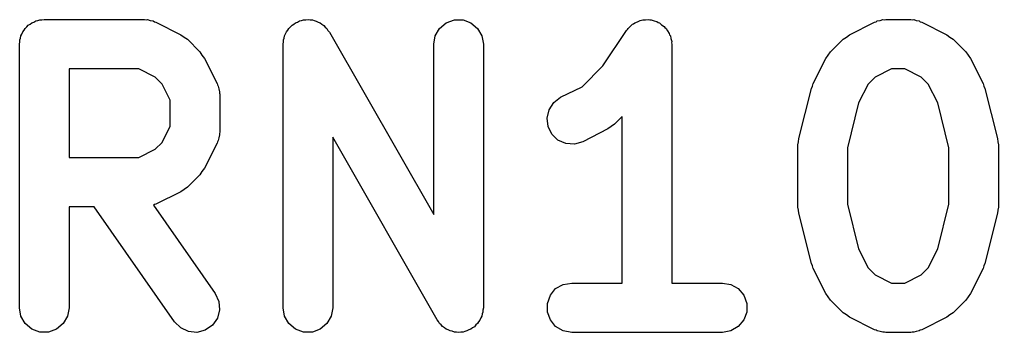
# Model space of a CAD drawing. Extents: x 553.3 to 630.8, y 408.7 to 458.1.
# Drawn here: x 595.615 to 598.584, y 425.683 to 426.633 of the extents above; entities that cross this region are included whole.
import ezdxf

# ---------------------------------------------------------------- set-up
doc = ezdxf.new("R2010")
doc.units = 0
doc.header["$MEASUREMENT"] = 0
doc.layers.add('BLACK', color=7, linetype='CONTINUOUS')

msp = doc.modelspace()

# ---------------------------------------------------------------- linework, layer by layer
at = {"layer": 'BLACK', "linetype": 'CONTINUOUS'}
for p, q in [((595.637, 426.611), (595.641, 426.616)), ((595.641, 426.616), (595.647, 426.619)), ((595.647, 426.619), (595.652, 426.623)), ((595.652, 426.623), (595.658, 426.625)), ((595.658, 426.625), (595.664, 426.629)), ((595.664, 426.629), (595.67, 426.63)), ((595.67, 426.63), (595.676, 426.632)), ((595.676, 426.632), (595.683, 426.632)), ((595.683, 426.632), (595.69, 426.633)), ((595.69, 426.633), (595.994, 426.633)), ((595.994, 426.633), (595.999, 426.632)), ((595.999, 426.632), (596.003, 426.633)), ((596.003, 426.633), (596.011, 426.63)), ((596.011, 426.63), (596.02, 426.629)), ((596.02, 426.629), (596.024, 426.626)), ((596.024, 426.626), (596.028, 426.625)), ((596.028, 426.625), (596.104, 426.587)), ((596.437, 426.611), (596.442, 426.616)), ((596.442, 426.616), (596.447, 426.619)), ((596.447, 426.619), (596.452, 426.623)), ((596.452, 426.623), (596.458, 426.625)), ((596.458, 426.625), (596.464, 426.629)), ((596.464, 426.629), (596.47, 426.63)), ((596.47, 426.63), (596.476, 426.632)), ((596.476, 426.632), (596.483, 426.632)), ((596.483, 426.632), (596.49, 426.633)), ((596.49, 426.633), (596.496, 426.632)), ((596.496, 426.632), (596.503, 426.632)), ((596.503, 426.632), (596.509, 426.63)), ((596.509, 426.63), (596.515, 426.628)), ((596.515, 426.628), (596.521, 426.625)), ((596.521, 426.625), (596.527, 426.623)), ((596.527, 426.623), (596.532, 426.619)), ((596.532, 426.619), (596.538, 426.615)), ((596.889, 426.606), (596.909, 426.623)), ((596.909, 426.623), (596.934, 426.632)), ((596.934, 426.632), (596.96, 426.632)), ((596.96, 426.632), (596.984, 426.623)), ((596.984, 426.623), (597.004, 426.606)), ((597.467, 426.612), (597.474, 426.619)), ((597.474, 426.619), (597.477, 426.62)), ((597.477, 426.62), (597.481, 426.623)), ((597.481, 426.623), (597.489, 426.626)), ((597.489, 426.626), (597.497, 426.63)), ((597.497, 426.63), (597.501, 426.631)), ((597.501, 426.631), (597.505, 426.632)), ((597.505, 426.632), (597.514, 426.632)), ((597.514, 426.632), (597.523, 426.633)), ((597.523, 426.633), (597.527, 426.632)), ((597.527, 426.632), (597.531, 426.632)), ((597.531, 426.632), (597.54, 426.629)), ((597.54, 426.629), (597.548, 426.627)), ((597.548, 426.627), (597.552, 426.624)), ((597.552, 426.624), (597.556, 426.623)), ((597.556, 426.623), (597.562, 426.617)), ((597.562, 426.617), (597.57, 426.612)), ((598.132, 426.587), (598.208, 426.625)), ((598.208, 426.625), (598.213, 426.626)), ((598.213, 426.626), (598.216, 426.629)), ((598.216, 426.629), (598.225, 426.63)), ((598.225, 426.63), (598.233, 426.633)), ((598.233, 426.633), (598.238, 426.632)), ((598.238, 426.632), (598.242, 426.633)), ((598.242, 426.633), (598.318, 426.633)), ((598.318, 426.633), (598.322, 426.632)), ((598.322, 426.632), (598.327, 426.633)), ((598.327, 426.633), (598.335, 426.63)), ((598.335, 426.63), (598.344, 426.629)), ((598.344, 426.629), (598.347, 426.626)), ((598.347, 426.626), (598.352, 426.625)), ((598.352, 426.625), (598.428, 426.587)), ((595.619, 426.584), (595.622, 426.589)), ((595.622, 426.589), (595.625, 426.596)), ((595.625, 426.596), (595.629, 426.601)), ((595.629, 426.601), (595.632, 426.606)), ((595.632, 426.606), (595.637, 426.611)), ((596.104, 426.587), (596.114, 426.58)), ((596.419, 426.584), (596.422, 426.59)), ((596.422, 426.59), (596.425, 426.596)), ((596.425, 426.596), (596.429, 426.601)), ((596.429, 426.601), (596.432, 426.606)), ((596.432, 426.606), (596.437, 426.611)), ((596.538, 426.615), (596.542, 426.61)), ((596.542, 426.61), (596.547, 426.606)), ((596.547, 426.606), (596.55, 426.6)), ((596.55, 426.6), (596.555, 426.595)), ((596.555, 426.595), (596.872, 426.041)), ((596.876, 426.584), (596.889, 426.606)), ((597.004, 426.606), (597.017, 426.584)), ((597.384, 426.492), (597.456, 426.6)), ((597.456, 426.6), (597.459, 426.603)), ((597.459, 426.603), (597.461, 426.606)), ((597.461, 426.606), (597.467, 426.612)), ((597.57, 426.612), (597.572, 426.609)), ((597.572, 426.609), (597.576, 426.606)), ((597.576, 426.606), (597.58, 426.599)), ((597.58, 426.599), (597.585, 426.591)), ((597.585, 426.591), (597.586, 426.587)), ((597.586, 426.587), (597.589, 426.584)), ((598.123, 426.58), (598.132, 426.587)), ((598.428, 426.587), (598.437, 426.58)), ((595.615, 426.558), (595.616, 426.565)), ((595.615, 425.758), (595.615, 426.558)), ((595.616, 426.571), (595.618, 426.577)), ((595.616, 426.565), (595.616, 426.571)), ((595.618, 426.577), (595.619, 426.584)), ((596.114, 426.58), (596.124, 426.573)), ((596.124, 426.573), (596.162, 426.535)), ((596.415, 426.558), (596.416, 426.565)), ((596.415, 425.758), (596.415, 426.558)), ((596.416, 426.571), (596.418, 426.577)), ((596.416, 426.565), (596.416, 426.571)), ((596.418, 426.577), (596.419, 426.584)), ((596.872, 426.558), (596.876, 426.584)), ((596.872, 426.041), (596.872, 426.558)), ((597.017, 426.584), (597.022, 426.558)), ((597.022, 426.558), (597.022, 425.758)), ((597.589, 426.584), (597.59, 426.575)), ((597.59, 426.575), (597.593, 426.566)), ((597.593, 426.566), (597.592, 426.562)), ((597.592, 426.562), (597.593, 426.558)), ((597.593, 426.558), (597.593, 425.833)), ((598.075, 426.535), (598.113, 426.573)), ((598.113, 426.573), (598.123, 426.58)), ((598.437, 426.58), (598.447, 426.573)), ((598.447, 426.573), (598.485, 426.535)), ((596.162, 426.535), (596.168, 426.525)), ((598.068, 426.525), (598.075, 426.535)), ((598.485, 426.535), (598.492, 426.525)), ((596.168, 426.525), (596.176, 426.515)), ((596.176, 426.515), (596.214, 426.439)), ((598.022, 426.439), (598.061, 426.515)), ((598.061, 426.515), (598.068, 426.525)), ((598.492, 426.525), (598.499, 426.515)), ((598.499, 426.515), (598.538, 426.439)), ((595.765, 426.483), (595.765, 426.214)), ((595.977, 426.483), (595.765, 426.483)), ((596.026, 426.458), (595.977, 426.483)), ((597.321, 426.429), (597.384, 426.492)), ((598.26, 426.483), (598.21, 426.458)), ((598.3, 426.483), (598.26, 426.483)), ((598.35, 426.458), (598.3, 426.483)), ((596.047, 426.437), (596.026, 426.458)), ((596.214, 426.439), (596.215, 426.435)), ((598.02, 426.431), (598.022, 426.439)), ((598.21, 426.458), (598.189, 426.437)), ((598.371, 426.437), (598.35, 426.458)), ((598.538, 426.439), (598.54, 426.431)), ((596.072, 426.388), (596.047, 426.437)), ((596.215, 426.435), (596.217, 426.431)), ((596.217, 426.431), (596.219, 426.423)), ((596.219, 426.423), (596.221, 426.414)), ((596.221, 426.414), (596.221, 426.41)), ((596.221, 426.41), (596.222, 426.406)), ((597.256, 426.397), (597.321, 426.429)), ((597.979, 426.272), (598.017, 426.424)), ((598.017, 426.424), (598.02, 426.431)), ((598.189, 426.437), (598.16, 426.38)), ((598.4, 426.38), (598.371, 426.437)), ((598.54, 426.431), (598.543, 426.424)), ((598.543, 426.424), (598.581, 426.272)), ((596.072, 426.309), (596.072, 426.388)), ((596.222, 426.406), (596.222, 426.291)), ((597.221, 426.359), (597.235, 426.381)), ((597.235, 426.381), (597.256, 426.397)), ((598.16, 426.38), (598.126, 426.244)), ((598.434, 426.244), (598.4, 426.38)), ((597.215, 426.334), (597.221, 426.359)), ((597.218, 426.308), (597.215, 426.334)), ((597.443, 426.339), (597.419, 426.315)), ((597.443, 425.833), (597.443, 426.339)), ((596.047, 426.26), (596.072, 426.309)), ((596.222, 426.291), (596.221, 426.287)), ((597.229, 426.285), (597.218, 426.308)), ((597.399, 426.301), (597.323, 426.262)), ((597.409, 426.308), (597.399, 426.301)), ((597.419, 426.315), (597.409, 426.308)), ((596.026, 426.239), (596.047, 426.26)), ((596.215, 426.262), (596.214, 426.258)), ((596.217, 426.266), (596.215, 426.262)), ((596.219, 426.274), (596.217, 426.266)), ((596.221, 426.283), (596.219, 426.274)), ((596.221, 426.287), (596.221, 426.283)), ((596.882, 425.721), (596.565, 426.276)), ((596.565, 426.276), (596.565, 425.758)), ((597.248, 426.267), (597.229, 426.285)), ((597.272, 426.257), (597.248, 426.267)), ((597.323, 426.262), (597.298, 426.255)), ((597.976, 426.253), (597.978, 426.262)), ((597.978, 426.262), (597.979, 426.272)), ((598.581, 426.272), (598.582, 426.262)), ((598.582, 426.262), (598.584, 426.253)), ((595.977, 426.214), (596.026, 426.239)), ((596.214, 426.258), (596.176, 426.182)), ((597.298, 426.255), (597.272, 426.257)), ((597.976, 426.063), (597.976, 426.253)), ((598.126, 426.244), (598.126, 426.072)), ((598.434, 426.072), (598.434, 426.244)), ((598.584, 426.253), (598.584, 426.063)), ((595.765, 426.214), (595.977, 426.214)), ((596.168, 426.172), (596.162, 426.162)), ((596.176, 426.182), (596.168, 426.172)), ((596.162, 426.162), (596.124, 426.124)), ((596.114, 426.117), (596.104, 426.11)), ((596.124, 426.124), (596.114, 426.117)), ((596.104, 426.11), (596.028, 426.072)), ((595.841, 426.064), (595.765, 426.064)), ((595.765, 426.064), (595.765, 425.758)), ((596.085, 425.715), (595.841, 426.064)), ((596.024, 426.071), (596.021, 426.069)), ((596.021, 426.069), (596.208, 425.801)), ((596.028, 426.072), (596.024, 426.071)), ((597.978, 426.054), (597.976, 426.063)), ((597.979, 426.045), (597.978, 426.054)), ((598.126, 426.072), (598.16, 425.937)), ((598.4, 425.937), (598.434, 426.072)), ((598.582, 426.054), (598.581, 426.045)), ((598.584, 426.063), (598.582, 426.054)), ((598.017, 425.892), (597.979, 426.045)), ((598.581, 426.045), (598.543, 425.892)), ((598.16, 425.937), (598.189, 425.879)), ((598.371, 425.879), (598.4, 425.937)), ((598.02, 425.885), (598.017, 425.892)), ((598.022, 425.877), (598.02, 425.885)), ((598.061, 425.801), (598.022, 425.877)), ((598.189, 425.879), (598.21, 425.858)), ((598.35, 425.858), (598.371, 425.879)), ((598.538, 425.877), (598.499, 425.801)), ((598.54, 425.885), (598.538, 425.877)), ((598.543, 425.892), (598.54, 425.885)), ((598.21, 425.858), (598.26, 425.833)), ((598.3, 425.833), (598.35, 425.858)), ((597.225, 425.796), (597.241, 425.816)), ((597.241, 425.816), (597.264, 425.829)), ((597.264, 425.829), (597.29, 425.833)), ((597.29, 425.833), (597.443, 425.833)), ((597.593, 425.833), (597.747, 425.833)), ((597.747, 425.833), (597.772, 425.829)), ((597.772, 425.829), (597.795, 425.816)), ((597.795, 425.816), (597.812, 425.796)), ((598.26, 425.833), (598.3, 425.833)), ((596.208, 425.801), (596.219, 425.777)), ((597.216, 425.771), (597.225, 425.796)), ((597.812, 425.796), (597.821, 425.771)), ((598.068, 425.791), (598.061, 425.801)), ((598.075, 425.781), (598.068, 425.791)), ((598.492, 425.791), (598.485, 425.781)), ((598.499, 425.801), (598.492, 425.791)), ((595.619, 425.732), (595.615, 425.758)), ((595.765, 425.758), (595.76, 425.732)), ((596.219, 425.777), (596.221, 425.752)), ((596.419, 425.732), (596.415, 425.758)), ((596.565, 425.758), (596.56, 425.732)), ((597.022, 425.758), (597.02, 425.751)), ((597.216, 425.745), (597.216, 425.771)), ((597.821, 425.771), (597.821, 425.745)), ((598.113, 425.743), (598.075, 425.781)), ((598.485, 425.781), (598.447, 425.743)), ((595.632, 425.71), (595.619, 425.732)), ((595.76, 425.732), (595.747, 425.71)), ((596.215, 425.726), (596.2, 425.705)), ((596.221, 425.752), (596.215, 425.726)), ((596.432, 425.71), (596.419, 425.732)), ((596.56, 425.732), (596.547, 425.71)), ((597.014, 425.727), (597.011, 425.72)), ((597.017, 425.732), (597.014, 425.727)), ((597.018, 425.739), (597.017, 425.732)), ((597.02, 425.745), (597.018, 425.739)), ((597.02, 425.751), (597.02, 425.745)), ((597.225, 425.721), (597.216, 425.745)), ((597.821, 425.745), (597.812, 425.721)), ((598.123, 425.736), (598.113, 425.743)), ((598.132, 425.729), (598.123, 425.736)), ((598.208, 425.691), (598.132, 425.729)), ((598.428, 425.729), (598.352, 425.691)), ((598.437, 425.736), (598.428, 425.729)), ((598.447, 425.743), (598.437, 425.736)), ((595.652, 425.693), (595.632, 425.71)), ((595.747, 425.71), (595.727, 425.693)), ((596.104, 425.697), (596.085, 425.715)), ((596.127, 425.686), (596.104, 425.697)), ((596.2, 425.705), (596.178, 425.69)), ((596.452, 425.693), (596.432, 425.71)), ((596.547, 425.71), (596.527, 425.693)), ((596.886, 425.716), (596.882, 425.721)), ((596.889, 425.71), (596.886, 425.716)), ((596.894, 425.706), (596.889, 425.71)), ((596.898, 425.701), (596.894, 425.706)), ((596.904, 425.697), (596.898, 425.701)), ((596.909, 425.693), (596.904, 425.697)), ((596.989, 425.697), (596.984, 425.693)), ((596.995, 425.7), (596.989, 425.697)), ((596.999, 425.706), (596.995, 425.7)), ((597.004, 425.71), (596.999, 425.706)), ((597.007, 425.715), (597.004, 425.71)), ((597.011, 425.72), (597.007, 425.715)), ((597.241, 425.701), (597.225, 425.721)), ((597.264, 425.688), (597.241, 425.701)), ((597.795, 425.701), (597.772, 425.688)), ((597.812, 425.721), (597.795, 425.701)), ((595.676, 425.684), (595.652, 425.693)), ((595.703, 425.684), (595.676, 425.684)), ((595.727, 425.693), (595.703, 425.684)), ((596.153, 425.683), (596.127, 425.686)), ((596.178, 425.69), (596.153, 425.683)), ((596.476, 425.684), (596.452, 425.693)), ((596.503, 425.684), (596.476, 425.684)), ((596.527, 425.693), (596.503, 425.684)), ((596.915, 425.691), (596.909, 425.693)), ((596.921, 425.688), (596.915, 425.691)), ((596.927, 425.687), (596.921, 425.688)), ((596.934, 425.684), (596.927, 425.687)), ((596.94, 425.684), (596.934, 425.684)), ((596.946, 425.683), (596.94, 425.684)), ((596.953, 425.684), (596.946, 425.683)), ((596.96, 425.684), (596.953, 425.684)), ((596.966, 425.686), (596.96, 425.684)), ((596.972, 425.688), (596.966, 425.686)), ((596.978, 425.691), (596.972, 425.688)), ((596.984, 425.693), (596.978, 425.691)), ((597.29, 425.683), (597.264, 425.688)), ((597.747, 425.683), (597.29, 425.683)), ((597.772, 425.688), (597.747, 425.683)), ((598.213, 425.69), (598.208, 425.691)), ((598.216, 425.688), (598.213, 425.69)), ((598.225, 425.686), (598.216, 425.688)), ((598.233, 425.684), (598.225, 425.686)), ((598.238, 425.684), (598.233, 425.684)), ((598.242, 425.683), (598.238, 425.684)), ((598.318, 425.683), (598.242, 425.683)), ((598.322, 425.684), (598.318, 425.683)), ((598.327, 425.684), (598.322, 425.684)), ((598.335, 425.686), (598.327, 425.684)), ((598.344, 425.688), (598.335, 425.686)), ((598.347, 425.69), (598.344, 425.688)), ((598.352, 425.691), (598.347, 425.69))]:
    msp.add_line(p, q, dxfattribs=at)

doc.saveas('drawing.dxf')
